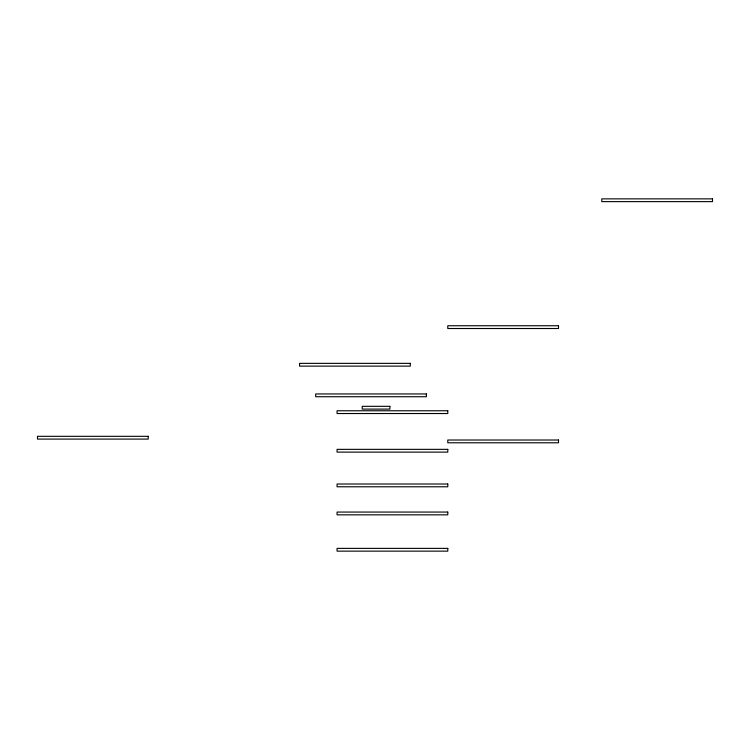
<?xml version="1.0" encoding="UTF-8"?>
<svg xmlns="http://www.w3.org/2000/svg" width="750" height="750" viewBox="0 0 750 750"><rect width="100%" height="100%" fill="white"/><g stroke="black" fill="none" stroke-linecap="round" stroke-linejoin="round"><path stroke-width="1.12" d="M712.5 198.863L601.781 198.863L601.781 201.628L712.5 201.628L712.5 198.863M558.516 325.744L447.787 325.744L447.787 328.509L558.516 328.509L558.516 325.744M410.297 363.366L299.569 363.366L299.569 366.131L410.297 366.131L410.297 363.366M426.394 393.956L315.675 393.956L315.675 396.731L426.394 396.731L426.394 393.956M389.906 406.331L362.222 406.331L362.222 409.097L389.906 409.097L389.906 406.331M447.787 410.766L337.069 410.766L337.069 413.531L447.787 413.531L447.787 410.766M148.219 436.322L37.5 436.322L37.5 439.088L148.219 439.088L148.219 436.322M558.516 440.016L447.787 440.016L447.787 442.791L558.516 442.791L558.516 440.016M447.787 449.353L337.069 449.353L337.069 452.119L447.787 452.119L447.787 449.353M447.787 484.012L337.069 484.012L337.069 486.778L447.787 486.778L447.787 484.012M447.787 512.062L337.069 512.062L337.069 514.837L447.787 514.837L447.787 512.062M447.787 548.372L337.069 548.372L337.069 551.138L447.787 551.138L447.787 548.372"/></g></svg>
